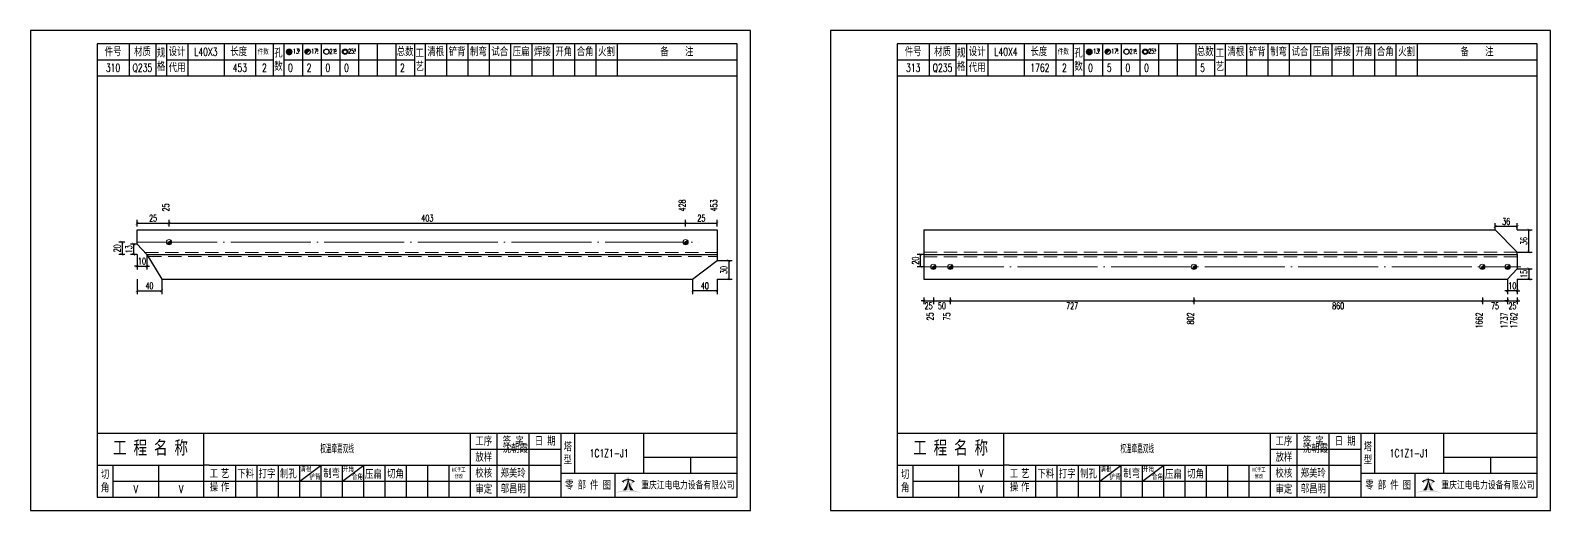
# Model space of a CAD drawing. Header units: millimetres. Extents: x -524 to 9570, y -2481 to 180.
# Drawn here: x 3300 to 3870, y -1200 to -1020 of the extents above; entities that cross this region are included whole.
import ezdxf
from ezdxf.enums import TextEntityAlignment as Align

# ---------------------------------------------------------------- set-up
doc = ezdxf.new("R2010")
doc.units = ezdxf.units.MM
doc.header["$LTSCALE"] = 20
doc.header["$PDMODE"] = 1
doc.linetypes.add('DASHDOT2X', pattern=[1.75, 1.5, -0.125, 0, -0.125])
doc.linetypes.add('HIDDEN', pattern=[0.375, 0.25, -0.125])
for name, color, linetype, lineweight in [('1', 7, 'Continuous', 25), ('11', 1, 'Continuous', 13), ('2', 1, 'HIDDEN', 13), ('5', 7, 'Continuous', 13), ('7', 3, 'DASHDOT2X', 13)]:
    doc.layers.add(name, color=color, linetype=linetype, lineweight=lineweight)
doc.styles.get("Standard").update_dxf_attribs({"font": 'simplex', "width": 0.7, "bigfont": 'gbhzfs.shx'})
doc.styles.add('SYMBOL_TXT', font='txt.shx', dxfattribs={"width": 0.6})
doc.styles.add('TITLE_TXT', font='simplex.shx', dxfattribs={"width": 0.75, "height": 2.5, "bigfont": 'gbhzfs.shx'})
doc.dimstyles.new('dimStyle4', dxfattribs={"dimtxt": 2.5, "dimasz": 1, "dimexe": 1.25, "dimexo": 0, "dimgap": 0.63, "dimtad": 2, "dimzin": 0, "dimdsep": 46, "dimtxsty": 'standard', "dimblk": 'ARCHTICK', "dimblk1": 'ARCHTICK', "dimblk2": 'ARCHTICK', "dimcen": 0.09, "dimadec": 0, "dimazin": 0, "dimtfac": 1, "dimtdec": 1, "dimtix": 1, "dimtmove": 2, "dimatfit": 3, "dimfxl": 0, "dimtolj": 1, "dimtzin": 0, "dimarcsym": 0})
doc.dimstyles.get("Standard").update_dxf_attribs({"dimtxt": 2.5, "dimasz": 1, "dimexe": 1.25, "dimexo": 0, "dimgap": 0.63, "dimtad": 1, "dimzin": 0, "dimdsep": 46, "dimtxsty": 'standard', "dimblk": 'ARCHTICK', "dimblk1": 'ARCHTICK', "dimblk2": 'ARCHTICK', "dimcen": 0.09, "dimadec": 0, "dimazin": 0, "dimtfac": 1, "dimtdec": 1, "dimtix": 1, "dimtmove": 2, "dimatfit": 3, "dimfxl": 0, "dimtolj": 1, "dimtzin": 0, "dimarcsym": 0})
pattern_1 = [(0, (-3, 0), (0, 0.0125), [])]

# ---------------------------------------------------------------- blocks, each defined once
blk = doc.blocks.new('M12_HOLE')
h = blk.add_hatch()
h.set_pattern_fill('LINE', scale=0.1, style=0)
h.set_pattern_definition(pattern_1)
h.paths.add_polyline_path([(-5, 0, 1), (-1, 0, 1)])
at = {"color": 7}
blk.add_circle((-3, 0), 2, dxfattribs=at)
at = {"color": 7, "attachment_point": 1, "style": 'SYMBOL_TXT'}
for s, insert, char_height, width in [('13\\f??|b0|i0|c0|p54;.', (-0.1170648347537053, 2.110404609075999), 3.5, 5.707453662650948), ('5', (3.739322910876695, 2.264550918150206), 1.8, 2.930899999712656)]:
    blk.add_mtext(s, dxfattribs=dict(at, insert=insert, char_height=char_height, width=width))
blk = doc.blocks.new('M16_HOLE')
h = blk.add_hatch()
h.set_pattern_fill('LINE', scale=0.1, style=0)
h.set_pattern_definition(pattern_1)
h.paths.add_polyline_path([(-1.585786437626905, 1.414213562373095, 0.668178637919299), (-5, 0, 0.198912367379658), (-4.414213562373095, -1.414213562373095)])
at = {"color": 7}
blk.add_circle((-3, 0), 2, dxfattribs=at)
at = {"color": 7, "attachment_point": 1, "style": 'SYMBOL_TXT'}
for s, insert, char_height, width in [('17.', (-0.443935574240129, 2.13042063441452), 3.5, 6.3164), ('5', (3.564570640825252, 2.25180437378188), 1.8, 1.822)]:
    blk.add_mtext(s, dxfattribs=dict(at, insert=insert, char_height=char_height, width=width))
blk = doc.blocks.new('M20_HOLE')
at = {"color": 7}
blk.add_circle((-3, 0), 2, dxfattribs=at)
at = {"color": 7, "attachment_point": 1, "style": 'SYMBOL_TXT'}
for s, insert, char_height, width in [('21.', (-0.6868754558352066, 2.009036737063269), 3.5, 6.0735), ('5', (3.321630759230175, 2.009036737063269), 1.8, 1.4576)]:
    blk.add_mtext(s, dxfattribs=dict(at, insert=insert, char_height=char_height, width=width))
blk = doc.blocks.new('M24_HOLE')
at = {"color": 7}
for radius in [2, 1.5]:
    blk.add_circle((-3, 0), radius, dxfattribs=at)
at = {"color": 7, "attachment_point": 1, "style": 'SYMBOL_TXT'}
for s, insert, char_height, width in [('25.', (-0.6868754558352066, 2.13042063441452), 3.5, 2.4294), ('5', (3.928980201610216, 2.25180437378188), 1.8, 1.9435)]:
    blk.add_mtext(s, dxfattribs=dict(at, insert=insert, char_height=char_height, width=width))
blk = doc.blocks.new('A$C1E394B87')
for p, q in [((270, 180), (0, 180)), ((0, 180), (0, 0)), ((270, 0), (270, 180)), ((0, 0), (270, 0))]:
    blk.add_line(p, q)
blk = doc.blocks.new('JgCard')
h = blk.add_hatch(color=256)
edge = h.paths.add_edge_path()
edge.add_arc((223.8016524729837, -21.84717885384339), 29.00860721842082, 79.81716678233735, 89.27812697573944)
edge.add_arc((224.5325955616654, -21.84717885384339), 29.00860721842082, 90.72187302426055, 100.1828332176626)
edge.add_arc((224.0279874541857, -3.830853464385541), 11.50536553551401, 89.30709440376557, 113.6959925615352, ccw=False)
edge.add_arc((224.3062605804644, -3.830853464385541), 11.50536553551401, 66.30400743846491, 90.69290559623443, ccw=False)
edge = h.paths.add_edge_path()
edge.add_arc((233.0302112674253, 13.18449056462987), 8.873034629199061, 191.5208225546964, 219.6965150385776)
edge.add_arc((215.3040367672247, 13.18449056462987), 8.873034629199061, 320.3034849614224, 348.4791774453036)
edge.add_arc((214.0326012329333, 11.43447699248611), 10.13453382683302, 338.1301204334909, 359.9154198731663)
edge.add_arc((234.3016468017167, 11.43447699248611), 10.13453382683302, 180.0845801266699, 201.8698795665091)
edge.add_line((225.937925765641, 10.90576856469295), (225.6552856147136, 10.35609493506945))
edge.add_arc((224.1679533083088, 7.853493107532699), 3.957321353349253, 91.41975307934291, 127.4827228769255)
edge.add_arc((215.3040367672247, 13.18449056462987), 8.873034629199061, 351.0860103832611, 357.2867084751834)
edge.add_line((222.396322269009, 10.90576856469295), (222.6789624199364, 10.35609493506945))
edge.add_line((222.6789624199364, 10.35609493506945), (221.7697188924139, 10.86032854938844))
edge.add_line((225.6552856147136, 10.35609493506945), (226.5654915637542, 10.86086227359522))
edge.add_arc((224.2330238305049, 7.883670059543192), 3.536460377387214, 93.80567765797379, 121.2894356209631)
edge.add_arc((224.1012242041452, 7.883670059543192), 3.536460377387214, 58.7105643790368, 86.1943223420262)
edge.add_arc((224.1679533083088, 7.853493107532699), 3.957321353349253, 52.53023982105776, 88.60436076552203)
edge.add_arc((233.0302112674253, 13.18449056462987), 8.873034629199061, 182.7132915248167, 188.9137221835162)
edge.add_line((224.1671240173246, 11.44943760304955), (224.1671240173246, 11.41951638194644))
blk.add_hatch(color=256).paths.add_polyline_path([(224.1671240173246, 11.41951638190653, 0.09534363958971465), (224.8964730213393, 7.65936347788454, -0.02857973389665951), (226.2029576453306, 7.517096850535836, -0.1235627947319866), (224.3359488967444, 11.41233217421416, -0.1204986991669159), (225.937925765641, 10.90576856469295), (225.6552856147136, 10.35609493506945), (226.5654915637542, 10.86086227359522, 0.5402417223769541), (226.575360567148, 10.99431825130466, 0.158715983985349), (224.2643381876442, 11.80964050730302, -0.02706108524003999), (224.1671240173246, 12.76445731824299, -0.02706225299216489), (224.0699034296731, 11.80959959181416, 0.1586661026302013), (221.7598355252794, 10.99377351487396, 0.5401762534625951), (221.7697205382283, 10.86032763670437, -5.881062471050359e-06), (221.7697188924139, 10.86032854938844), (222.6789624199364, 10.35609493506945), (222.396322269009, 10.90576856469295, -0.1204986991669226), (223.9982991379056, 11.41233217421416, -0.1235627947319868), (222.1312903893195, 7.517096850535836, -0.0285797338966575), (223.4377750133108, 7.65936347788454, 0.09534363958971454)])
for p, q in [((265, 175), (25, 175)), ((25, 175), (25, 5)), ((37, 175), (37, 163)), ((47, 175), (47, 163)), ((51, 175), (51, 163)), ((59, 175), (59, 163)), ((72.61005959575064, 175), (72.61005959575061, 163)), ((84.43573710762382, 175), (84.43573710762382, 163)), ((91, 175), (91, 163)), ((95, 175), (95, 163)), ((102, 175), (102, 163)), ((109, 175), (109, 163)), ((116, 175), (116, 163)), ((123, 175), (123, 163)), ((130, 175), (130, 163)), ((137, 175), (137, 163)), ((144, 175), (144, 163)), ((148, 175), (148, 163)), ((156, 175), (156, 163)), ((164, 175), (164, 163)), ((172, 175), (172, 163)), ((180, 175), (180, 163)), ((188, 175), (188, 163)), ((196, 175), (196, 163)), ((204, 175), (204, 163)), ((212, 175), (212, 163)), ((220, 175), (220, 163)), ((265, 5), (265, 175)), ((25, 169), (47, 169)), ((51, 168.9999999999999), (91, 168.9999999999999)), ((95, 168.9999999999999), (144, 168.9999999999999)), ((148, 169), (265, 169)), ((25, 163), (265, 163)), ((25, 29), (265, 29)), ((65, 17), (65, 29)), ((165, 5), (165, 29)), ((175, 5), (175, 29)), ((187, 5), (187, 29)), ((199, 5), (199, 29)), ((204, 29), (204, 14)), ((230, 14), (230, 29)), ((165, 23), (199, 23)), ((230, 20), (265, 20)), ((247.5, 20), (247.5, 14)), ((25, 17), (65, 17)), ((31, 5), (31, 17)), ((48, 17), (48, 5)), ((65, 5), (65, 17)), ((67, 17), (65, 17)), ((67, 17), (165, 17)), ((77, 5), (77, 17)), ((85, 5), (85, 17)), ((93, 5), (93, 17)), ((101, 5), (101, 17)), ((101, 11), (109, 17)), ((109, 5), (109, 17)), ((117, 5), (117, 17)), ((117, 11), (125, 17)), ((125, 5), (125, 17)), ((133, 5), (133, 17)), ((141, 5), (141, 17)), ((149, 5), (149, 17)), ((157, 5), (157, 17)), ((165, 17), (199, 17)), ((199, 14), (265, 14)), ((219.0802760739607, 14), (219.0802760739607, 5)), ((31, 11), (65, 11)), ((65, 11), (165, 11)), ((165, 11), (199, 11)), ((25, 5), (265, 5))]:
    blk.add_line(p, q)
blk.add_lwpolyline([(96.0334779468642, 171.9855941999696, -1), (98.0334779468642, 171.9855941999696, -1)], format="xyb", close=True)
for p in [(65.8050297978753, 166), (145, 96)]:
    blk.add_point(p)
blk.add_blockref('A$C1E394B87', (0, 0))
at = {"xscale": 0.5, "yscale": 0.5, "zscale": 0.5}
for name, p in [('M12_HOLE', (98.5334779468642, 171.9855941999696)), ('M16_HOLE', (105.5, 171.9999999999999)), ('M20_HOLE', (112.5, 171.9999999999999)), ('M24_HOLE', (119.5, 171.9999999999999))]:
    blk.add_blockref(name, p, dxfattribs=at)
at = {"attachment_point": 5, "style": 'TITLE_TXT'}
for s, insert, char_height, width in [('{\\fSimHei|b0|i0|c134|p2;件号}', (31, 172), 3, 15), ('{\\fSimHei|b0|i0|c134|p2;材质}', (42, 172), 3, 8), ('{\\fSimHei|b0|i0|c134|p2;规格}', (49, 169), 3, 4), ('{\\fSimHei|b0|i0|c134|p2;设计}', (55, 171.9999999999999), 3, 8.000000000000014), ('{\\fSimHei|b0|i0|c134|p2;长度}', (78.11684221050325, 172.0531705390044), 3, 8), ('{\\fSimHei|b0|i0|c134|p2;件数}', (87.3041250533895, 171.9999999999999), 2, 8.8244), ('{\\fSimHei|b0|i0|c134|p2;孔数}', (93, 169), 3, 4), ('{\\fSimHei|b0|i0|c134|p2;总数}', (140.5, 171.9999999999999), 3, 7), ('{\\fSimHei|b0|i0|c134|p2;工\\P艺}', (146, 169), 3, 4), ('{\\fSimHei|b0|i0|c134|p2;清根}', (152, 172), 3, 8), ('{\\fSimHei|b0|i0|c134|p2;铲背}', (160, 172), 3, 8), ('{\\fSimHei|b0|i0|c134|p2;制弯}', (168, 172), 3, 8.000000000000028), ('{\\fSimHei|b0|i0|c134|p2;试合}', (176, 172), 3, 8), ('{\\fSimHei|b0|i0|c134|p2;压扁}', (184, 172), 3, 8), ('{\\fSimHei|b0|i0|c134|p2;焊接}', (192, 172), 3, 8), ('{\\fSimHei|b0|i0|c134|p2;开角}', (200, 172), 3, 8.000000000000057), ('{\\fSimHei|b0|i0|c134|p2;合角}', (208, 172), 3, 8), ('{\\fSimHei|b0|i0|c134|p2;火割}', (216, 172), 3, 8), ('{\\fSimHei|b0|i0|c134|p2;备    注}', (242.3967818627186, 171.9765054582008), 3, 22), ('{\\fSimHei|b0|i0|c134|p2;代用}', (55, 166), 3, 8), ('{\\fSimHei|b0|i0|c134|p2;工 程 名 称}', (45.04268864723963, 23.33842704880232), 5, 47.33333333333334), ('{\\fSimHei|b0|i0|c134|p2;工序}', (170, 26), 3, 10), ('{\\fSimHei|b0|i0|c134|p2;签 字}', (181, 26), 3, 12), ('{\\fSimHei|b0|i0|c134|p2;^I沈朝霞}', (181.0520504248258, 23.27747906449889), 3, 12), ('{\\fSimHei|b0|i0|c134|p2;日 期}', (193, 26), 3, 12), ('{\\fSimHei|b0|i0|c134|p2;塔\\P型}', (201.5, 21.5), 3, 5.000000000000028), ('{\\fSimHei|b0|i0|c134|p2;放样}', (170, 20), 3, 10), ('{\\fSimHei|b0|i0|c134|p2;切\\P角}', (28, 11), 3, 6.000000000000004), ('{\\fSimHei|b0|i0|c134|p2;工\\P操}', (68.78408056366106, 11.29930144135182), 3, 6.000000000000004), ('{\\fSimHei|b0|i0|c134|p2;艺\\P作}', (73.01340619218274, 11.29930144135182), 3, 6.000000000000004), ('{\\fSimHei|b0|i0|c134|p2;下料}', (80.74376492044746, 13.75191016783555), 3, 8), ('{\\fSimHei|b0|i0|c134|p2;打字}', (88.74376492044746, 13.75191016783555), 3, 8), ('{\\fSimHei|b0|i0|c134|p2;制孔}', (96.74376492044746, 13.75191016783555), 3, 8.000000000000028), ('{\\fSimHei|b0|i0|c134|p2;清根}', (103.3080888185272, 15.56254542211099), 2, 8), ('{\\fSimHei|b0|i0|c134|p2;铲背}', (106.6982872637203, 12.58010217278223), 2, 8), ('{\\fSimHei|b0|i0|c134|p2;制弯}', (112.9524832210667, 13.86807755023182), 3, 8.000000000000028), ('{\\fSimHei|b0|i0|c134|p2;开角}', (119.2123351337376, 15.54156681030855), 2, 8.000000000000057), ('{\\fSimHei|b0|i0|c134|p2;合角}', (122.601153766583, 12.67610618408509), 2, 8), ('{\\fSimHei|b0|i0|c134|p2;压扁}', (128.5896913500159, 13.56672241423536), 3, 8), ('{\\fSimHei|b0|i0|c134|p2;切角}', (136.8970089545677, 13.6938446517654), 3, 8), ('{\\fSimHei|b0|i0|c134|p2;NC手工修改}', (160.6311373906198, 14.05820252967675), 1.5, 6.204069777279955), ('{\\fSimHei|b0|i0|c134|p2;校核}', (170, 14), 3, 10.00000000000003), ('{\\fSimHei|b0|i0|c134|p2;郑美玲}', (181, 14), 3, 12), ('{\\fSimHei|b0|i0|c134|p2;零 部 件 图}', (209.0827348158753, 9.5), 3, 30.76131175444226), ('{\\fSimHei|b0|i0|c134|p2;重庆江电电力设备有限公司}', (246.5086378857131, 9.475432444103376), 2.772000000000001, 63.29400000000002), ('{\\fSimHei|b0|i0|c134|p2;审定}', (170, 8), 3, 10), ('{\\fSimHei|b0|i0|c134|p2;邬昌明}', (181.0428184060297, 8.12303372435349), 3, 12)]:
    blk.add_mtext(s, dxfattribs=dict(at, insert=insert, char_height=char_height, width=width))
blk = doc.blocks.new('M16')
for p, q in [((-0.7071067811865476, -0.7071067811865476), (0.7071067811865475, 0.7071067811865475)), ((-0.4, 4.898425415289509e-17), (0.4, 0)), ((2.449212707644755e-17, 0.4), (0, -0.4))]:
    blk.add_line(p, q)
blk.add_circle((0, 0), 1)
for centre, radius, end in [((0, 0), 0.8, 45.00000000000001), ((0, 0), 0.6, 45.00000000000001), ((0, 0), 0.4, 45.00000000000001), ((-5.551115123125783e-17, -5.551115123125783e-17), 0.2, 45)]:
    blk.add_arc(centre, radius, 225, end)
blk = doc.blocks.new('_ArchTick')
at = {"color": 0, "linetype": 'ByBlock', "const_width": 0.15}
blk.add_lwpolyline([(-0.5, -0.5), (0.5, 0.5)], dxfattribs=at)
blk = doc.blocks.new('*D740')
at = {"layer": '11', "color": 0, "lineweight": -2}
for p, q in [((3339.999996296785, -1104.000012380202), (3339.999996296785, -1109.625012380202)), ((3343.699996296786, -1104.000012380202), (3343.699996296786, -1109.625012380202)), ((3339.999996296785, -1108.375012380202), (3338.999996296785, -1108.375012380202)), ((3339.999996296785, -1108.375012380202), (3343.699996296786, -1108.375012380202)), ((3343.699996296786, -1108.375012380202), (3344.699996296786, -1108.375012380202))]:
    blk.add_line(p, q, dxfattribs=at)
at = {"layer": 'Defpoints', "color": 0}
for p in [(3339.999996296785, -1104.000012380202), (3343.699996296786, -1104.000012380202), (3343.699996296786, -1108.375012380202)]:
    blk.add_point(p, dxfattribs=at)
at = {"layer": '11', "color": 0, "lineweight": -2}
blk.add_blockref('_ArchTick', (3339.999996296785, -1108.375012380202), dxfattribs=at)
at = {"layer": '11', "color": 0, "lineweight": -2, "rotation": 180}
blk.add_blockref('_ArchTick', (3343.699996296786, -1108.375012380202), dxfattribs=at)
at = {"layer": '11', "color": 0, "insert": (3341.849996296785, -1106.495012380202), "char_height": 2.5, "attachment_point": 5}
blk.add_mtext('\\A1;10', dxfattribs=at)
blk = doc.blocks.new('*D742')
at = {"layer": '11', "color": 0, "lineweight": -2}
for p, q in [((3557.499996296785, -1106.312512380202), (3563.124996296785, -1106.312512380202)), ((3561.874996296785, -1106.312512380202), (3561.874996296785, -1113.250012380202)), ((3557.499996296785, -1113.250012380202), (3563.124996296785, -1113.250012380202))]:
    blk.add_line(p, q, dxfattribs=at)
at = {"layer": 'Defpoints', "color": 0}
for p in [(3557.499996296785, -1106.312512380202), (3557.499996296785, -1113.250012380202), (3561.874996296785, -1113.250012380202)]:
    blk.add_point(p, dxfattribs=at)
at = {"layer": '11', "color": 0, "lineweight": -2}
for p, rotation in [((3561.874996296785, -1106.312512380202), 90), ((3561.874996296785, -1113.250012380202), 270)]:
    blk.add_blockref('_ArchTick', p, dxfattribs=dict(at, rotation=rotation))
at = {"layer": '11', "color": 0, "insert": (3559.994996296785, -1109.781262380201), "char_height": 2.5, "attachment_point": 5, "rotation": 90}
blk.add_mtext('\\A1;30', dxfattribs=at)
blk = doc.blocks.new('*D743')
at = {"layer": '11', "color": 0, "lineweight": -2}
for p, q in [((3548.249996296785, -1113.250012380202), (3548.249996296785, -1118.875012380202)), ((3557.499996296785, -1113.250012380202), (3557.499996296785, -1118.875012380202)), ((3557.499996296785, -1117.625012380202), (3548.249996296785, -1117.625012380202))]:
    blk.add_line(p, q, dxfattribs=at)
at = {"layer": 'Defpoints', "color": 0}
for p in [(3548.249996296785, -1113.250012380202), (3557.499996296785, -1113.250012380202), (3548.249996296785, -1117.625012380202)]:
    blk.add_point(p, dxfattribs=at)
at = {"layer": '11', "color": 0, "lineweight": -2, "rotation": 180}
blk.add_blockref('_ArchTick', (3548.249996296785, -1117.625012380202), dxfattribs=at)
at = {"layer": '11', "color": 0, "lineweight": -2}
blk.add_blockref('_ArchTick', (3557.499996296785, -1117.625012380202), dxfattribs=at)
at = {"layer": '11', "color": 0, "insert": (3552.874996296785, -1115.745012380202), "char_height": 2.5, "attachment_point": 5}
blk.add_mtext('\\A1;40', dxfattribs=at)
blk = doc.blocks.new('*D744')
at = {"layer": '1', "color": 0, "lineweight": -2}
for p, q in [((3335.374996296785, -1099.375012380202), (3333.124996296785, -1099.375012380202)), ((3334.374996296785, -1099.375012380202), (3334.374996296785, -1104.000012380202)), ((3335.374996296785, -1104.000012380202), (3333.124996296785, -1104.000012380202))]:
    blk.add_line(p, q, dxfattribs=at)
at = {"layer": 'Defpoints', "color": 0}
for p in [(3335.374996296785, -1099.375012380202), (3334.374996296785, -1104.000012380202), (3335.374996296785, -1104.000012380202)]:
    blk.add_point(p, dxfattribs=at)
at = {"layer": '1', "color": 0, "lineweight": -2}
for p, rotation in [((3334.374996296785, -1099.375012380202), 90), ((3334.374996296785, -1104.000012380202), 270)]:
    blk.add_blockref('_ArchTick', p, dxfattribs=dict(at, rotation=rotation))
at = {"layer": '1', "color": 0, "insert": (3332.494996296785, -1101.687512380201), "char_height": 2.5, "attachment_point": 5, "rotation": 90}
blk.add_mtext('\\A1;20', dxfattribs=at)
blk = doc.blocks.new('*D745')
at = {"layer": '11', "color": 0, "lineweight": -2}
for p, q in [((3634.999996296785, -1121.375012380202), (3633.999996296785, -1121.375012380202)), ((3634.999996296785, -1120.125012380202), (3634.999996296785, -1122.625012380202)), ((3634.999996296785, -1121.375012380202), (3638.599996296784, -1121.375012380202)), ((3638.599996296784, -1120.125012380202), (3638.599996296784, -1122.625012380202)), ((3638.599996296784, -1121.375012380202), (3639.599996296784, -1121.375012380202))]:
    blk.add_line(p, q, dxfattribs=at)
at = {"layer": 'Defpoints', "color": 0}
for p in [(3634.999996296785, -1120.125012380202), (3638.599996296784, -1120.125012380202), (3638.599996296784, -1121.375012380202)]:
    blk.add_point(p, dxfattribs=at)
at = {"layer": '11', "color": 0, "lineweight": -2}
blk.add_blockref('_ArchTick', (3634.999996296785, -1121.375012380202), dxfattribs=at)
at = {"layer": '11', "color": 0, "lineweight": -2, "rotation": 180}
blk.add_blockref('_ArchTick', (3638.599996296784, -1121.375012380202), dxfattribs=at)
at = {"layer": '11', "color": 0, "insert": (3636.799996296784, -1123.255012380202), "char_height": 2.5, "attachment_point": 5}
blk.add_mtext('\\A1;25', dxfattribs=at)
blk = doc.blocks.new('*D746')
at = {"layer": '11', "color": 0, "lineweight": -2}
for p, q in [((3638.599996296784, -1120.125012380202), (3638.599996296784, -1122.625012380202)), ((3638.599996296784, -1121.375012380202), (3644.913579100932, -1121.375012380202)), ((3644.913579100932, -1120.125012380202), (3644.913579100932, -1122.625012380202))]:
    blk.add_line(p, q, dxfattribs=at)
at = {"layer": 'Defpoints', "color": 0}
for p in [(3638.599996296784, -1120.125012380202), (3644.913579100932, -1120.125012380202), (3644.913579100932, -1121.375012380202)]:
    blk.add_point(p, dxfattribs=at)
at = {"layer": '11', "color": 0, "lineweight": -2, "rotation": 180}
blk.add_blockref('_ArchTick', (3638.599996296784, -1121.375012380202), dxfattribs=at)
at = {"layer": '11', "color": 0, "lineweight": -2}
blk.add_blockref('_ArchTick', (3644.913579100932, -1121.375012380202), dxfattribs=at)
at = {"layer": '11', "color": 0, "insert": (3641.756787698858, -1123.255012380202), "char_height": 2.5, "attachment_point": 5}
blk.add_mtext('\\A1;50', dxfattribs=at)
blk = doc.blocks.new('*D747')
at = {"layer": '11', "color": 0, "lineweight": -2}
for p, q in [((3644.913579100932, -1120.125012380202), (3644.913579100932, -1122.625012380202)), ((3644.913579100932, -1121.375012380202), (3736.269864475329, -1121.375012380202)), ((3736.269864475329, -1120.125012380202), (3736.269864475329, -1122.625012380202))]:
    blk.add_line(p, q, dxfattribs=at)
at = {"layer": 'Defpoints', "color": 0}
for p in [(3644.913579100932, -1120.125012380202), (3736.269864475329, -1120.125012380202), (3736.269864475329, -1121.375012380202)]:
    blk.add_point(p, dxfattribs=at)
at = {"layer": '11', "color": 0, "lineweight": -2, "rotation": 180}
blk.add_blockref('_ArchTick', (3644.913579100932, -1121.375012380202), dxfattribs=at)
at = {"layer": '11', "color": 0, "lineweight": -2}
blk.add_blockref('_ArchTick', (3736.269864475329, -1121.375012380202), dxfattribs=at)
at = {"layer": '11', "color": 0, "insert": (3690.591721788131, -1123.255012380202), "char_height": 2.5, "attachment_point": 5}
blk.add_mtext('\\A1;727', dxfattribs=at)
blk = doc.blocks.new('*D748')
at = {"layer": '11', "color": 0, "lineweight": -2}
for p, q in [((3736.269864475329, -1120.125012380202), (3736.269864475329, -1122.625012380202)), ((3736.269864475329, -1121.375012380202), (3844.429622090563, -1121.375012380202)), ((3844.429622090563, -1120.125012380202), (3844.429622090563, -1122.625012380202))]:
    blk.add_line(p, q, dxfattribs=at)
at = {"layer": 'Defpoints', "color": 0}
for p in [(3736.269864475329, -1120.125012380202), (3844.429622090563, -1120.125012380202), (3844.429622090563, -1121.375012380202)]:
    blk.add_point(p, dxfattribs=at)
at = {"layer": '11', "color": 0, "lineweight": -2, "rotation": 180}
blk.add_blockref('_ArchTick', (3736.269864475329, -1121.375012380202), dxfattribs=at)
at = {"layer": '11', "color": 0, "lineweight": -2}
blk.add_blockref('_ArchTick', (3844.429622090563, -1121.375012380202), dxfattribs=at)
at = {"layer": '11', "color": 0, "insert": (3790.349743282946, -1123.255012380202), "char_height": 2.5, "attachment_point": 5}
blk.add_mtext('\\A1;860', dxfattribs=at)
blk = doc.blocks.new('*D749')
at = {"layer": '11', "color": 0, "lineweight": -2}
for p, q in [((3844.429622090563, -1120.125012380202), (3844.429622090563, -1122.625012380202)), ((3844.429622090563, -1121.375012380202), (3853.899996296786, -1121.375012380202)), ((3853.899996296786, -1120.125012380202), (3853.899996296786, -1122.625012380202))]:
    blk.add_line(p, q, dxfattribs=at)
at = {"layer": 'Defpoints', "color": 0}
for p in [(3844.429622090563, -1120.125012380202), (3853.899996296786, -1120.125012380202), (3853.899996296786, -1121.375012380202)]:
    blk.add_point(p, dxfattribs=at)
at = {"layer": '11', "color": 0, "lineweight": -2, "rotation": 180}
blk.add_blockref('_ArchTick', (3844.429622090563, -1121.375012380202), dxfattribs=at)
at = {"layer": '11', "color": 0, "lineweight": -2}
blk.add_blockref('_ArchTick', (3853.899996296786, -1121.375012380202), dxfattribs=at)
at = {"layer": '11', "color": 0, "insert": (3849.164809193675, -1123.255012380202), "char_height": 2.5, "attachment_point": 5}
blk.add_mtext('\\A1;75', dxfattribs=at)
blk = doc.blocks.new('*D750')
at = {"layer": '11', "color": 0, "lineweight": -2}
for p, q in [((3853.899996296786, -1121.375012380202), (3852.899996296786, -1121.375012380202)), ((3853.899996296786, -1120.125012380202), (3853.899996296786, -1122.625012380202)), ((3853.899996296786, -1121.375012380202), (3857.499996296785, -1121.375012380202)), ((3857.499996296785, -1120.125012380202), (3857.499996296785, -1122.625012380202)), ((3857.499996296785, -1121.375012380202), (3858.499996296785, -1121.375012380202))]:
    blk.add_line(p, q, dxfattribs=at)
at = {"layer": 'Defpoints', "color": 0}
for p in [(3853.899996296786, -1120.125012380202), (3857.499996296785, -1120.125012380202), (3857.499996296785, -1121.375012380202)]:
    blk.add_point(p, dxfattribs=at)
at = {"layer": '11', "color": 0, "lineweight": -2}
blk.add_blockref('_ArchTick', (3853.899996296786, -1121.375012380202), dxfattribs=at)
at = {"layer": '11', "color": 0, "lineweight": -2, "rotation": 180}
blk.add_blockref('_ArchTick', (3857.499996296785, -1121.375012380202), dxfattribs=at)
at = {"layer": '11', "color": 0, "insert": (3855.699996296786, -1123.255012380202), "char_height": 2.5, "attachment_point": 5}
blk.add_mtext('\\A1;25', dxfattribs=at)
blk = doc.blocks.new('*D751')
at = {"layer": '11', "color": 0, "lineweight": -2}
for p, q in [((3857.499996296785, -1109.318762380202), (3863.124996296785, -1109.318762380202)), ((3861.874996296785, -1109.318762380202), (3861.874996296785, -1113.250012380202)), ((3857.499996296785, -1113.250012380202), (3863.124996296785, -1113.250012380202))]:
    blk.add_line(p, q, dxfattribs=at)
at = {"layer": 'Defpoints', "color": 0}
for p in [(3857.499996296785, -1109.318762380202), (3857.499996296785, -1113.250012380202), (3861.874996296785, -1113.250012380202)]:
    blk.add_point(p, dxfattribs=at)
at = {"layer": '11', "color": 0, "lineweight": -2}
for p, rotation in [((3861.874996296785, -1109.318762380202), 90), ((3861.874996296785, -1113.250012380202), 270)]:
    blk.add_blockref('_ArchTick', p, dxfattribs=dict(at, rotation=rotation))
at = {"layer": '11', "color": 0, "insert": (3859.994996296785, -1111.284387380201), "char_height": 2.5, "attachment_point": 5, "rotation": 90}
blk.add_mtext('\\A1;15', dxfattribs=at)
blk = doc.blocks.new('*D752')
at = {"layer": '11', "color": 0, "lineweight": -2}
for p, q in [((3853.799996296784, -1113.250012380202), (3853.799996296784, -1118.875012380202)), ((3857.499996296785, -1113.250012380202), (3857.499996296785, -1118.875012380202)), ((3853.799996296784, -1117.625012380202), (3852.799996296784, -1117.625012380202)), ((3857.499996296785, -1117.625012380202), (3853.799996296784, -1117.625012380202)), ((3857.499996296785, -1117.625012380202), (3858.499996296785, -1117.625012380202))]:
    blk.add_line(p, q, dxfattribs=at)
at = {"layer": 'Defpoints', "color": 0}
for p in [(3853.799996296784, -1113.250012380202), (3857.499996296785, -1113.250012380202), (3853.799996296784, -1117.625012380202)]:
    blk.add_point(p, dxfattribs=at)
at = {"layer": '11', "color": 0, "lineweight": -2}
blk.add_blockref('_ArchTick', (3853.799996296784, -1117.625012380202), dxfattribs=at)
at = {"layer": '11', "color": 0, "lineweight": -2, "rotation": 180}
blk.add_blockref('_ArchTick', (3857.499996296785, -1117.625012380202), dxfattribs=at)
at = {"layer": '11', "color": 0, "insert": (3855.649996296785, -1115.745012380202), "char_height": 2.5, "attachment_point": 5}
blk.add_mtext('\\A1;10', dxfattribs=at)
blk = doc.blocks.new('*D754')
at = {"layer": '11', "color": 0, "lineweight": -2}
for p, q in [((3849.174996296784, -1094.750012380202), (3849.174996296784, -1092.250012380202)), ((3857.499996296785, -1093.500012380202), (3849.174996296784, -1093.500012380202)), ((3857.499996296785, -1094.750012380202), (3857.499996296785, -1092.250012380202))]:
    blk.add_line(p, q, dxfattribs=at)
at = {"layer": 'Defpoints', "color": 0}
for p in [(3849.174996296784, -1093.500012380202), (3849.174996296784, -1094.750012380202), (3857.499996296785, -1094.750012380202)]:
    blk.add_point(p, dxfattribs=at)
at = {"layer": '11', "color": 0, "lineweight": -2, "rotation": 180}
blk.add_blockref('_ArchTick', (3849.174996296784, -1093.500012380202), dxfattribs=at)
at = {"layer": '11', "color": 0, "lineweight": -2}
blk.add_blockref('_ArchTick', (3857.499996296785, -1093.500012380202), dxfattribs=at)
at = {"layer": '11', "color": 0, "insert": (3853.337496296785, -1091.620012380202), "char_height": 2.5, "attachment_point": 5}
blk.add_mtext('\\A1;36', dxfattribs=at)

msp = doc.modelspace()

# ---------------------------------------------------------------- linework, layer by layer
at = {"layer": '1'}
for p, q in [((3339.999996296785, -1100.068762380202), (3339.999996296785, -1094.750012380202)), ((3339.999996296785, -1094.750012380202), (3557.499996296785, -1094.750012380202)), ((3339.999996296785, -1100.068762380202), (3343.699996296786, -1104.000012380202)), ((3557.499996296785, -1094.750012380202), (3557.499996296785, -1104.000012380202)), ((3634.999996296785, -1094.750012380202), (3634.999996296785, -1113.250012380202)), ((3634.999996296785, -1094.750012380202), (3849.174996296784, -1094.750012380202)), ((3849.174996296784, -1094.750012380202), (3857.499996296785, -1103.075012380202)), ((3343.699996296786, -1104.000012380202), (3349.249996296785, -1113.250012380202)), ((3343.699996296786, -1104.000012380202), (3557.499996296785, -1104.000012380202)), ((3557.499996296785, -1104.000012380202), (3557.499996296785, -1106.312512380202)), ((3634.999996296785, -1104.000012380202), (3857.499996296785, -1104.000012380202)), ((3857.499996296785, -1104.000012380202), (3857.499996296785, -1103.075012380202)), ((3857.499996296785, -1104.000012380202), (3857.499996296785, -1109.318762380202)), ((3548.249996296785, -1113.250012380202), (3557.499996296785, -1106.312512380202)), ((3853.799996296784, -1113.250012380202), (3857.499996296785, -1109.318762380202)), ((3349.249996296785, -1113.250012380202), (3548.249996296785, -1113.250012380202)), ((3634.999996296785, -1113.250012380202), (3853.799996296784, -1113.250012380202))]:
    msp.add_line(p, q, dxfattribs=at)
at = {"layer": '2'}
for p, q in [((3343.047055120314, -1103.306262380202), (3557.499996296785, -1103.306262380202)), ((3344.116246296784, -1104.693762380202), (3557.499996296785, -1104.693762380202)), ((3634.999996296785, -1103.075012380202), (3857.499996296785, -1103.075012380202)), ((3634.999996296785, -1104.925012380202), (3857.499996296785, -1104.925012380202))]:
    msp.add_line(p, q, dxfattribs=at)
at = {"layer": '7'}
for p, q in [((3339.999996296785, -1099.375012380202), (3550.654245216854, -1099.375012380202)), ((3634.999996296785, -1108.625012380202), (3858.899996296786, -1108.625012380202))]:
    msp.add_line(p, q, dxfattribs=at)

# ---------------------------------------------------------------- block references
at = {"layer": '1'}
for p in [(3299.999996296785, -1200.000012380202), (3599.999996296785, -1200.000012380202)]:
    msp.add_blockref('JgCard', p, dxfattribs=at)
at = {"layer": '5'}
for p in [(3352.01251083651, -1099.375012380202), (3545.654245216854, -1099.375012380202), (3638.599996296784, -1108.625012380202), (3644.913579100932, -1108.625012380202), (3736.269864475329, -1108.625012380202), (3844.429622090563, -1108.625012380202), (3853.899996296786, -1108.625012380202)]:
    msp.add_blockref('M16', p, dxfattribs=at)

# ---------------------------------------------------------------- texts
at = {"layer": '1', "width": 0.7}
for s, p in [('L40X3', (3365.805026094662, -1028.000012380202)), ('L40X4', (3665.805026094662, -1028.000012380202)), ('310', (3330.999996296785, -1034.000012380202)), ('Q235', (3341.999996296785, -1034.000012380202)), ('453', (3378.522894648471, -1034.000012380202)), ('2', (3387.717864850598, -1034.000012380202)), ('0', (3397.499996296785, -1034.000012380202)), ('2', (3404.499996296785, -1034.000012380202)), ('0', (3411.499996296785, -1034.000012380202)), ('0', (3418.499996296785, -1034.000012380202)), ('2', (3439.499996296785, -1034.000012380202)), ('313', (3630.999996296785, -1034.000012380202)), ('Q235', (3641.999996296785, -1034.000012380202)), ('1762', (3678.522894648471, -1034.000012380202)), ('2', (3687.717864850598, -1034.000012380202)), ('0', (3697.499996296785, -1034.000012380202)), ('5', (3704.499996296785, -1034.000012380202)), ('0', (3711.499996296785, -1034.000012380202)), ('0', (3718.499996296785, -1034.000012380202)), ('5', (3739.499996296785, -1034.000012380202)), ('权温牵嘉双线', (3414.999996296785, -1177.000012380202)), ('1C1Z1-J1', (3516.999996296785, -1178.500012380202)), ('权温牵嘉双线', (3714.999996296785, -1177.000012380202)), ('1C1Z1-J1', (3816.999996296785, -1178.500012380202)), ('V', (3656.499996296785, -1186.000012380202)), ('V', (3339.499996296785, -1192.000012380202)), ('V', (3356.499996296785, -1192.000012380202)), ('V', (3656.499996296785, -1192.000012380202))]:
    msp.add_text(s, height=3, dxfattribs=at).set_placement(p, align=Align.MIDDLE_CENTER)
for s, p in [('25', (3352.01251083651, -1087.875012380202)), ('428', (3545.654245216854, -1087.875012380202)), ('453', (3557.499996296785, -1087.875012380202))]:
    msp.add_text(s, height=2.5, rotation=90, dxfattribs=at).set_placement(p)
for s, p in [('25', (3638.599996296784, -1125.750012380202)), ('75', (3644.913579100932, -1125.750012380202)), ('802', (3736.269864475329, -1125.750012380202)), ('1662', (3844.429622090563, -1125.750012380202)), ('1737', (3853.899996296786, -1125.750012380202)), ('1762', (3857.499996296785, -1125.750012380202))]:
    msp.add_text(s, height=2.5, rotation=90, dxfattribs=at).set_placement(p, align=Align.RIGHT)

# ---------------------------------------------------------------- dimensions: what is measured, and where the dimension line sits
at = {"layer": '1'}
dim = msp.add_linear_dim(base=(3334.374996296785, -1104.000012380202), p1=(3335.374996296785, -1099.375012380202), p2=(3335.374996296785, -1104.000012380202), angle=90, text='20', dimstyle='standard', override={"dimtxt": 2.5}, dxfattribs=at)
dim.commit()
dim.dimension.update_dxf_attribs({"geometry": '*D744', "text_midpoint": (3332.494996296785, -1101.687512380201)})
msp.add_linear_dim(base=(3633.749996296785, -1104.000012380202), p1=(3634.749996296785, -1108.625012380202), p2=(3634.749996296785, -1104.000012380202), angle=90, text='20', dimstyle='standard', override={"dimtxt": 2.5}, dxfattribs=at).render()
at = {"layer": '11'}
for base, p1, p2, text in [((3352.01251083651, -1092.250012380202), (3339.999996296785, -1093.500012380202), (3352.01251083651, -1093.500012380202), '25'), ((3545.654245216854, -1092.250012380202), (3352.01251083651, -1093.500012380202), (3545.654245216854, -1093.500012380202), '403'), ((3557.499996296785, -1092.250012380202), (3545.654245216854, -1093.500012380202), (3557.499996296785, -1093.500012380202), '25'), ((3349.249996296785, -1117.625012380202), (3339.999996296785, -1113.250012380202), (3349.249996296785, -1113.250012380202), '40')]:
    msp.add_linear_dim(base=base, p1=p1, p2=p2, text=text, dimstyle='standard', override={"dimtxt": 2.5}, dxfattribs=at).render()
for base, p1, p2, text, dimstyle, picture, middle in [((3849.174996296784, -1093.500012380202), (3857.499996296785, -1094.750012380202), (3849.174996296784, -1094.750012380202), '36', 'standard', '*D754', (3853.337496296785, -1091.620012380202)), ((3343.699996296786, -1108.375012380202), (3339.999996296785, -1104.000012380202), (3343.699996296786, -1104.000012380202), '10', 'standard', '*D740', (3341.849996296785, -1106.495012380202)), ((3548.249996296785, -1117.625012380202), (3557.499996296785, -1113.250012380202), (3548.249996296785, -1113.250012380202), '40', 'standard', '*D743', (3552.874996296785, -1115.745012380202)), ((3853.799996296784, -1117.625012380202), (3857.499996296785, -1113.250012380202), (3853.799996296784, -1113.250012380202), '10', 'standard', '*D752', (3855.649996296785, -1115.745012380202)), ((3638.599996296784, -1121.375012380202), (3634.999996296785, -1120.125012380202), (3638.599996296784, -1120.125012380202), '25', 'dimStyle4', '*D745', (3636.799996296784, -1123.255012380202)), ((3644.913579100932, -1121.375012380202), (3638.599996296784, -1120.125012380202), (3644.913579100932, -1120.125012380202), '50', 'dimStyle4', '*D746', (3641.756787698858, -1123.255012380202)), ((3736.269864475329, -1121.375012380202), (3644.913579100932, -1120.125012380202), (3736.269864475329, -1120.125012380202), '727', 'dimStyle4', '*D747', (3690.591721788131, -1123.255012380202)), ((3844.429622090563, -1121.375012380202), (3736.269864475329, -1120.125012380202), (3844.429622090563, -1120.125012380202), '860', 'dimStyle4', '*D748', (3790.349743282946, -1123.255012380202)), ((3853.899996296786, -1121.375012380202), (3844.429622090563, -1120.125012380202), (3853.899996296786, -1120.125012380202), '75', 'dimStyle4', '*D749', (3849.164809193675, -1123.255012380202)), ((3857.499996296785, -1121.375012380202), (3853.899996296786, -1120.125012380202), (3857.499996296785, -1120.125012380202), '25', 'dimStyle4', '*D750', (3855.699996296786, -1123.255012380202))]:
    dim = msp.add_linear_dim(base=base, p1=p1, p2=p2, text=text, dimstyle=dimstyle, override={"dimtxt": 2.5}, dxfattribs=at)
    dim.commit()
    dim.dimension.update_dxf_attribs({"geometry": picture, "text_midpoint": middle})
for base, p1, p2, text in [((3861.874996296785, -1094.750012380202), (3857.499996296785, -1103.075012380202), (3857.499996296785, -1094.750012380202), '36'), ((3338.749996296785, -1100.068762380202), (3339.999996296785, -1104.000012380202), (3339.999996296785, -1100.068762380202), '13')]:
    msp.add_linear_dim(base=base, p1=p1, p2=p2, angle=90, text=text, dimstyle='standard', override={"dimtxt": 2.5}, dxfattribs=at).render()
for base, p1, p2, text, picture, middle in [((3561.874996296785, -1113.250012380202), (3557.499996296785, -1106.312512380202), (3557.499996296785, -1113.250012380202), '30', '*D742', (3559.994996296785, -1109.781262380201)), ((3861.874996296785, -1113.250012380202), (3857.499996296785, -1109.318762380202), (3857.499996296785, -1113.250012380202), '15', '*D751', (3859.994996296785, -1111.284387380201))]:
    dim = msp.add_linear_dim(base=base, p1=p1, p2=p2, angle=90, text=text, dimstyle='standard', override={"dimtxt": 2.5}, dxfattribs=at)
    dim.commit()
    dim.dimension.update_dxf_attribs({"geometry": picture, "text_midpoint": middle})

doc.saveas('drawing.dxf')
